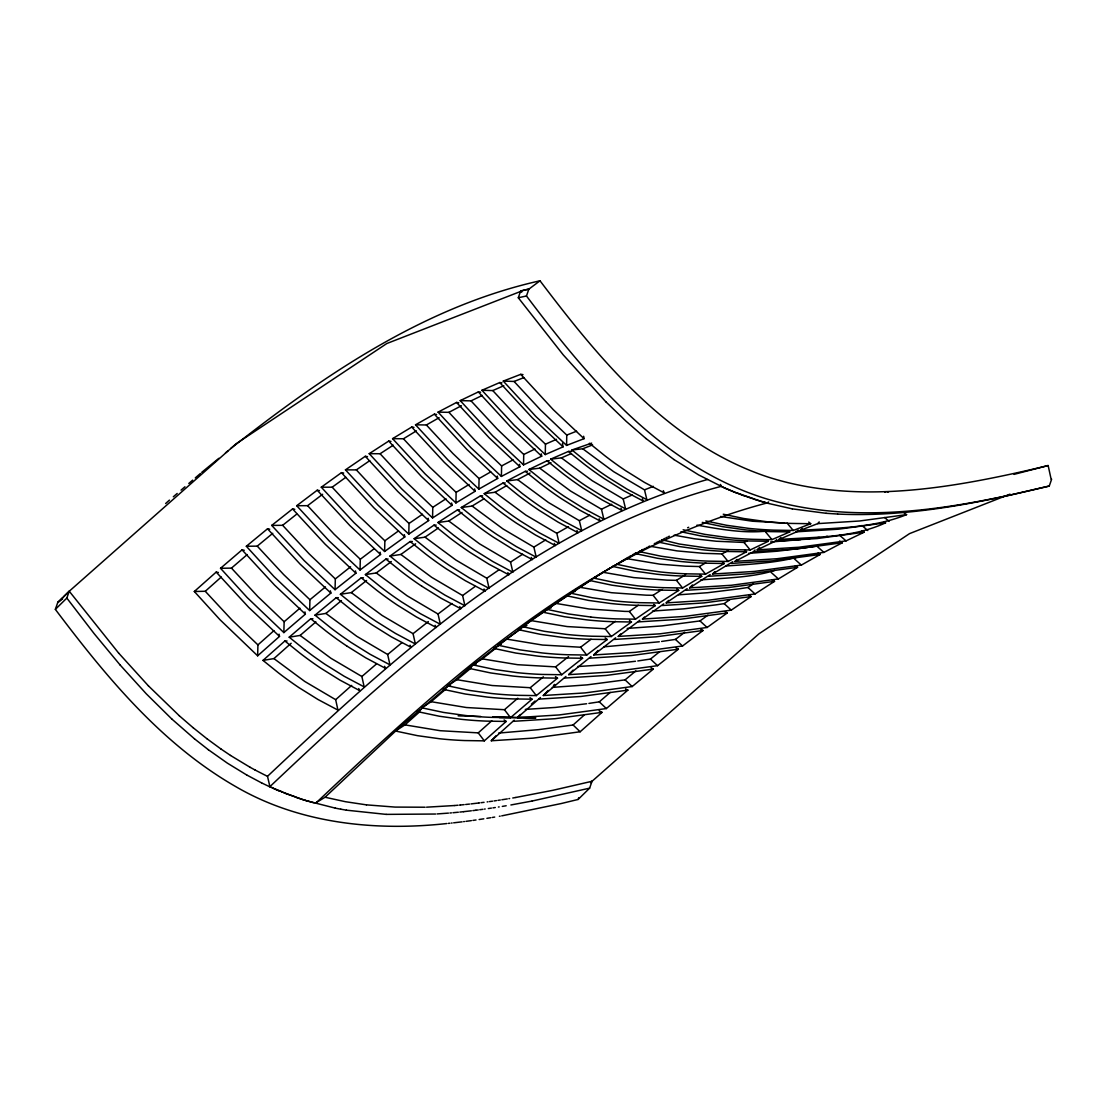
<?xml version="1.0" encoding="UTF-8"?>
<svg xmlns="http://www.w3.org/2000/svg" width="1107" height="1107" viewBox="0 0 1107 1107"><rect width="100%" height="100%" fill="white"/><g stroke="black" fill="none" stroke-linecap="round" stroke-linejoin="round"><path stroke-width="1.5" d="M566.59 445.415L566.756 435.079L540.493 409.922L514.077 381.458L503.27 381.099L535.802 416.384L566.59 445.415L584.039 438.676L583.652 436.255M523.542 464.898L523.722 454.479L497.458 429.322L471.042 400.872L460.221 400.609L492.74 435.881L523.542 464.898L541.683 456.209L541.268 453.828M545.267 454.576L545.447 444.184L519.183 419.041L492.767 390.577L481.946 390.273L514.478 425.545L545.267 454.576L563.062 446.854L562.467 443.257M478.861 489.086L479.068 478.57L452.805 453.427L426.375 424.977L415.526 424.811L448.072 460.069L478.861 489.086L497.68 478.445L497.264 476.079M501.402 476.411L501.609 465.936L475.346 440.794L448.916 412.344L438.081 412.122L470.613 447.394L501.402 476.411L519.889 466.739L519.474 464.359M432.56 517.938L432.782 507.338L406.518 482.195L380.088 453.745L369.226 453.676L401.758 488.934L432.56 517.938L452.057 505.346L451.628 503.007M455.918 502.924L456.126 492.366L429.862 467.223L403.446 438.773L392.584 438.649L425.116 473.921L455.918 502.924L475.069 491.314L474.64 488.962M384.613 551.48L384.862 540.783L358.599 515.641L332.183 487.191L321.293 487.205L353.825 522.462L384.613 551.48L404.788 536.937L404.346 534.626M408.787 534.128L409.023 523.473L382.759 498.33L356.343 469.894L345.453 469.852L377.985 505.11L408.787 534.128L428.63 520.553L428.188 518.242M335.047 589.699L335.324 578.919L309.061 553.763L282.631 525.313L271.727 525.41L304.259 560.682L335.047 589.699L355.9 573.205L355.458 570.921M360.038 570.008L360.301 559.27L334.037 534.128L307.608 505.678L296.704 505.719L329.236 540.991L360.038 570.008L380.545 554.482L380.102 552.185M244.26 550.276L242.059 549.861L220.528 568.292L247.152 597.503L283.849 632.595L284.139 621.733L299.914 608.186M269.721 529.201L267.52 528.8L246.335 546.263L273.927 576.484L309.656 610.566L309.932 599.745L325.458 586.904M218.383 572.499L216.197 572.084L194.32 591.484L219.961 619.685L257.64 655.814L257.931 644.897L273.955 630.644M446.799 823.539C375.024 831.412 299.167 823.566 235.833 786.662C161.65 744.112 106.092 676.751 55.35 609.376L57.73 602.554M55.35 609.376L66.835 598.084L69.215 591.263L236.165 443.727L386.772 343.544L523.763 290.228M605.75 401.716L563.2 354.835L518.297 297.755L520.677 290.92L528.869 289.093M1051.636 479.206L1049.256 486.042C957.472 508.085 859.184 526.558 766.501 498.87C662.664 466.96 589.519 379.59 526.475 295.97L528.842 289.148M501.748 815.859L561.263 803.53L578.131 799.448L578.726 797.746M578.131 799.448L589.63 788.156L592.01 781.321L758.959 633.799L909.553 533.616L1009.985 494.151M802.174 528.454L800.25 530.364L817.713 523.625L819.194 521.895M883.898 521.798L885.572 522.822C852.57 538.168 814.641 536.84 778.941 539.524L796.736 531.803L798.202 530.087M861.938 530.834L864.18 532.19L846.039 540.894L799.019 547.232L757.202 549.861L775.343 541.157L776.81 539.455M839.576 541.046L842.385 542.734L823.912 552.407L776.893 558.744L735.076 561.36L753.549 551.687L755.002 549.999M817.921 553.113L820.176 554.441L801.357 565.082L754.337 571.42L712.534 574.035L732.792 561.706M795.31 565.995L797.566 567.31L778.415 578.933L731.395 585.271L689.578 587.886L710.182 574.588M772.285 580.054L774.54 581.355L755.057 593.947L708.037 600.285L666.22 602.9L687.156 588.647M748.844 595.275L751.127 596.562L731.284 610.123L684.264 616.461L642.461 619.076L663.73 603.869M725.016 611.659L727.285 612.946L707.11 627.475L660.09 633.813L618.287 636.428L639.888 620.266M700.759 629.219L703.042 630.492L682.535 646.004L635.515 652.341L593.698 654.957L615.644 637.826M676.114 647.955L678.397 649.2L657.558 665.681L610.538 672.032L568.721 674.647L590.986 656.562M651.054 667.853L653.351 669.085L632.166 686.548L585.133 692.899L543.316 695.514L565.926 676.46M625.593 688.914L627.89 690.131L606.359 708.563L559.339 714.928L517.523 717.557L540.451 697.535M599.136 710.846L602.028 712.354L580.151 731.769L533.131 738.134L491.3 740.763L514.229 720.173M491.3 740.763L496.171 735.643M498.607 733.083L538.472 729.651L573.094 725.002L584.192 715.094M517.523 717.557L520.428 714.499M543.316 695.514L548.173 690.45M568.721 674.647L573.08 670.122M593.698 654.957L598.057 650.446M618.287 636.428L620.695 633.951M642.461 619.076L644.385 617.097M666.22 602.9L668.628 600.437M689.578 587.886L692.47 584.939M712.534 574.035L714.928 571.599M735.076 561.36L736.999 559.422M757.202 549.861L759.61 547.453M778.941 539.524L780.85 537.615M61.245 599.925L57.758 602.526L62.781 597.572M591.996 781.293L590.557 782.704L592.024 781.279L552.891 790.301L515.876 797.455M57.744 602.512L69.229 591.207L118.574 653.005M63.5 596.867L69.243 591.235M275.546 789.402L269.9 786.634L267.507 776.325C395.78 655.496 533.975 529.021 707.525 479.497M315.301 803.17L325.057 797.248L399.613 727.313L471.07 666.372L535.124 617.485L596.189 576.622L594.099 578.02M269.9 786.634C400.983 662.899 542.541 533.256 721.307 486.333L726.372 488.796M315.675 803.267C446.758 679.546 588.315 549.902 767.082 502.965L768.659 501.955M257.64 655.814L279.517 636.387L279.047 634.145M262.996 660.395L273.927 658.596L304.757 681.455L335.67 699.679L337.939 710.099L318.069 699.541L298.945 687.613A381.209 375.827 56.3 0 1 278.369 672.793L262.996 660.395L284.873 640.981L287.059 641.008M419.761 711.69L404.968 724.877L395.49 731.021L417.436 735.657L439.617 738.756A381.209 375.84 56.4 0 0 464.746 740.555L484.312 740.86L506.19 721.446L504.128 719.924M165.635 503.533L169.44 500.115M194.32 591.484L205.265 591.276L221.275 577.024M273.927 658.596L291.169 643.264M335.67 699.679L351.694 685.413M404.968 724.877L440.199 730.703L478.238 732.876L491.799 720.782M220.528 568.292L231.46 568.112L247.235 554.579M283.849 632.595L305.38 614.15L304.923 611.894M304.577 649.588L289.204 637.189L310.735 618.744L312.935 618.758M289.204 637.189L300.122 635.432L315.896 621.885M304.577 649.574A381.306 375.923 56.3 0 0 325.154 664.408L344.277 676.322L364.161 686.88L361.878 676.502L376.435 663.992M530.004 697.687L532.066 699.209L510.535 717.654L490.955 717.35A381.306 375.937 56.4 0 1 465.839 715.551L443.644 712.451L421.712 707.802L431.163 701.7L445.734 689.177M431.163 701.7L466.407 707.525L504.446 709.712L517.799 698.226M588.924 703.415L599.288 701.838L610.22 692.428M173.315 496.794L177.189 493.459M181.064 490.124L184.938 486.789M188.813 483.455L192.687 480.134M195.275 477.906L200.436 473.464M531.388 704.149L535.027 701.022M449.345 686.105L450.563 685.081M246.335 546.263L257.253 546.125L272.765 533.311M309.656 610.566L330.855 593.089L330.384 590.82M315.011 615.146L325.915 613.43L356.758 636.29L387.671 654.5L389.968 664.837L370.084 654.279L350.961 642.364A381.403 376.02 56.3 0 1 330.384 627.531L315.011 615.146L336.21 597.683L338.396 597.683M325.915 613.43L341.44 600.603M387.671 654.5L402.007 642.641M555.479 676.612L557.527 678.148L536.328 695.611L516.761 695.307A381.403 376.02 56.4 0 1 491.646 693.522L469.451 690.408L447.505 685.759L456.97 679.698L471.291 667.839M456.97 679.698L492.2 685.524L530.239 687.71L543.371 676.834M552.255 687.378L587.001 684.873L625.081 679.864L635.833 670.939M553.486 685.413L554.69 684.417M201.723 472.357L218.882 458.298M225.482 452.888L228.125 450.715M230.768 448.556L233.411 446.398C324.905 374.692 424.825 306.459 540.008 280.791C600.174 360.232 668.739 443.616 766.487 476.55C855.102 505.401 950.152 488.45 1038.587 467.874M474.861 664.933L476.052 663.965M271.727 525.41L292.566 508.929L294.78 509.303M282.631 525.313L296.731 514.118M335.324 578.919L350.587 566.798M340.403 594.279L351.306 592.605L382.15 615.464L413.063 633.674L415.36 643.97L395.476 633.412L376.366 621.484A381.472 376.089 56.4 0 1 355.776 606.664L340.403 594.279L361.256 577.799L363.456 577.785M351.306 592.605L366.569 580.497M413.063 633.674L428.34 621.567M580.538 656.7L582.586 658.264L561.733 674.744L542.153 674.44A381.472 376.089 56.4 0 1 517.038 672.641L494.843 669.527L472.91 664.892L482.348 658.873L496.448 647.664M482.348 658.873L517.592 664.698L555.617 666.884L568.555 656.617M637.798 660.948L650.459 659.052L659.869 651.539M499.963 644.924L501.125 644.011L499.741 644.841M296.704 505.719L317.225 490.207L319.425 490.581M365.393 574.588L376.283 572.956L407.127 595.801L438.04 614.025L440.351 624.265L420.466 613.707L401.357 601.793A381.528 376.145 56.4 0 1 380.766 586.973L365.393 574.588L385.9 559.077L388.114 559.049M521.203 628.679L497.901 645.187L519.833 649.837L542.029 652.936A381.528 376.145 56.4 0 0 567.144 654.735L586.71 655.053L607.231 639.542L605.183 637.978M307.608 505.678L322.635 494.276M360.301 559.27L374.166 548.726M376.283 572.956L391.311 561.553M438.04 614.025L451.919 603.481M507.338 639.209L542.568 645.049L580.594 647.235L591.013 639.293M661.612 641.451L675.436 639.403L684.693 632.332M61.937 599.413L62.629 598.887M540.008 280.791L528.883 289.121L524.787 289.992M523.5 626.949L526.918 625.497M321.293 487.205L341.454 472.661L343.682 473.021M332.183 487.191L345.813 477.311M384.862 540.783L398.506 530.903M389.982 556.074L400.859 554.469L431.702 577.328L462.615 595.538L464.926 605.75L445.056 595.179L425.932 583.264A381.555 376.172 56.3 0 1 405.356 568.445L389.982 556.074L410.143 541.531L412.358 541.489M400.859 554.469L415.623 543.786M462.615 595.538L475.124 586.461M629.44 620.404L631.474 621.996L611.299 636.539L591.719 636.221A381.555 376.186 56.4 0 1 566.604 634.422L544.423 631.308L522.476 626.673L550.068 607.632L551.189 607.881M531.9 620.736L567.13 626.562L605.169 628.762L615.409 621.318M627.185 628.416L661.931 625.925L699.998 620.93L707.982 615.118M345.453 469.852L365.296 456.292L367.51 456.637M414.143 538.708L425.019 537.158L455.863 560.017L486.776 578.228L489.1 588.384L469.23 577.826L450.106 565.912A381.583 376.2 56.3 0 1 429.516 551.092L414.143 538.708L433.986 525.147L436.2 525.092M590.778 617.069A381.583 376.2 56.4 0 0 615.893 618.868L635.473 619.173L655.302 605.612L653.78 604.422M356.343 469.894L369.752 460.664M409.023 523.473L422.445 514.257M425.019 537.158L438.427 527.942M486.776 578.228L499.077 569.759M590.778 617.056L568.597 613.956L546.65 609.307L568.361 594.943M556.06 603.426L589.007 608.988L624.708 611.382L629.33 611.451L638.282 605.252M652.507 611.064L683.78 608.85L716.104 604.851L724.158 603.619L729.762 599.731M569.482 594.196L571.696 592.688M572.817 591.941L575.045 591.456M369.226 453.676L388.723 441.07L390.951 441.402M380.088 453.745L393.276 445.18M432.782 507.338L445.969 498.773M437.915 522.532L448.778 521.023L479.608 543.869L510.535 562.093L512.873 572.208L492.989 561.636L473.865 549.722A381.583 376.214 56.4 0 1 453.289 534.916L437.915 522.532L457.412 509.94L459.626 509.87M448.778 521.023L461.951 512.458M510.535 562.093L522.629 554.22M676.709 588.799L678.729 590.405L659.232 602.997L639.666 602.678A381.583 376.214 56.4 0 1 614.551 600.88L592.356 597.766L570.409 593.131L589.727 580.815M579.819 587.277L611.618 592.715L646.156 595.179L653.088 595.303L661.889 589.561M678.577 594.819L707.539 592.715L738.701 588.882L747.917 587.485L753.424 583.859M636.47 553.043L632.028 555.562M392.584 438.649L411.735 427.039L413.976 427.357M461.273 507.518L472.122 506.051L502.965 528.897L533.878 547.121L536.231 557.195L516.346 546.623L497.223 534.709A381.583 376.214 56.4 0 1 476.633 519.903L461.273 507.518L480.424 495.894L482.652 495.825M663.024 587.665L682.59 587.983L701.741 576.36L699.735 574.741M403.446 438.773L416.398 430.872M456.126 492.366L469.091 484.465M472.122 506.051L483.994 498.787M533.878 547.121L545.765 539.856M663.024 587.665A381.583 376.2 56.4 0 1 637.909 585.866L615.713 582.752L593.767 578.117L605.335 570.963M614.8 565.331L597.379 575.875M603.163 572.305L633.813 577.605L667.189 580.151L676.432 580.331L685.081 575.031M700.773 579.902C725.334 577.909 751.127 577.716 774.513 570.492M606.415 570.299L610.746 567.656M591.775 579.39L589.906 580.538L611.853 585.174L634.034 588.274A381.583 376.214 56.4 0 0 659.149 590.086M594.099 577.951L595.967 576.802M628.513 557.527L612.932 566.493L634.865 571.143L657.06 574.242A381.555 376.186 56.4 0 0 682.175 576.041L701.741 576.36M619.657 562.467L624.348 559.588M624.929 559.229L626.105 558.509L660.187 564.21L685.51 566.175L699.375 566.535L705.754 562.868M568.334 594.611L566.48 595.746L588.426 600.381L610.607 603.495A381.583 376.214 56.4 0 0 635.722 605.294L655.302 605.612M569.731 593.753L571.599 592.619M572.997 591.775L573.924 591.207M639.265 551.604L640.441 550.885L639.265 551.604L661.211 556.24L683.393 559.339A381.514 376.145 56.4 0 0 708.508 561.138L728.088 561.457L746.561 551.798L744.554 550.151M641.603 550.165L642.78 549.459M611.825 566.992L612.904 566.341M548.671 608.476L542.651 612.129L564.584 616.765L586.779 619.865A381.583 376.2 56.4 0 0 611.894 621.677L631.474 621.996M549.141 608.2L550.068 607.632M683.13 529.769L705.062 534.404L727.257 537.518A381.389 376.006 56.4 0 0 752.373 539.303L766.348 539.621L768.355 541.268L750.214 549.958L730.648 549.653A381.458 376.076 56.4 0 1 705.533 547.84L679.2 543.994L661.986 539.746M522.103 627.461L518.408 629.675L540.354 634.311L562.536 637.424A381.555 376.172 56.4 0 0 587.651 639.223L607.231 639.542M522.559 627.185L523.943 626.354M524.414 626.078L525.797 625.247M497.444 646.211L493.764 648.398L515.696 653.033L537.891 656.133A381.514 376.145 56.4 0 0 563.006 657.945L582.586 658.264M497.901 645.935L498.828 645.381M471.914 666.4L468.704 668.296L490.65 672.931L512.832 676.031A381.458 376.076 56.4 0 0 537.947 677.83L557.527 678.148M474.668 664.781L475.581 664.242M446.896 687.226L443.243 689.357L465.175 693.992L487.371 697.092A381.389 376.006 56.4 0 0 512.486 698.891L532.066 699.209M449.179 685.883L450.092 685.358M415.526 424.811L434.345 414.156L436.587 414.461M484.216 493.667L495.064 492.255L525.894 515.101L556.821 533.325L559.173 543.343L539.303 532.785L520.179 520.871A381.555 376.186 56.4 0 1 499.589 506.051L484.216 493.667L503.035 483.026L505.276 482.943M685.966 573.827L705.546 574.132L724.352 563.491L722.345 561.858M426.375 424.977L439.105 417.726M479.068 478.57L490.747 471.9M495.064 492.255L506.729 485.599M556.821 533.325L568.486 526.655M619.09 562.896L616.724 564.266L638.67 568.915L660.851 572.015A381.555 376.172 56.4 0 0 685.966 573.813M796.334 557.471C773.655 563.186 749.494 564.293 726.026 565.995M627.171 557.886L628.236 557.278M421.006 709.49L417.367 711.593L439.313 716.229L461.494 719.329A381.292 375.923 56.4 0 0 486.61 721.127L506.19 721.446M629.302 556.669L630.367 556.06M632.484 554.842L633.55 554.233M634.602 553.638L635.667 553.043M629.689 556.863L630.865 556.212M636.705 552.988L635.529 553.625L657.475 558.274L679.67 561.374A381.528 376.145 56.4 0 0 704.785 563.172L724.352 563.491M637.162 552.739L638.794 551.853M438.081 412.122L456.554 402.45L458.796 402.74M506.757 480.992L517.592 479.622L548.435 502.481L579.348 520.691L581.715 530.682L561.844 520.11L542.721 508.196A381.514 376.145 56.4 0 1 522.13 493.39L506.757 480.992L525.244 471.333L527.486 471.222M448.916 412.344L461.411 405.743M501.609 465.936L513.067 459.875M517.592 479.622L530.087 473.035M579.348 520.691L589.768 515.17M650.888 546.374L677 550.885L703.429 553.32L721.902 553.915L728.171 550.566M641.59 550.345L642.752 549.722M643.914 549.1L645.063 548.491M646.225 547.882L647.387 547.273M648.536 546.664L649.684 546.055M654.292 543.689L655.441 543.094M656.589 542.513L657.738 541.932L679.684 546.581L701.866 549.681A381.472 376.089 56.4 0 0 726.981 551.48L746.561 551.798M659.108 541.24L660.021 540.783M460.221 400.609L478.349 391.92L480.604 392.196M471.042 400.872L482.292 395.42M523.722 454.479L534.972 449.027M528.897 469.493L539.718 468.164L570.562 491.024L601.475 509.234L603.855 519.183L583.97 508.611L564.847 496.697A381.458 376.089 56.4 0 1 544.27 481.877L528.897 469.493L547.038 460.803L549.28 460.692M539.718 468.164L550.968 462.712M601.475 509.234L611.701 504.266M661.391 540.105L662.54 539.538M674.135 535.165L694.559 538.805L716.34 541.24L744.029 542.444L747.114 540.936M663.674 538.971L664.823 538.403M665.957 537.85L667.092 537.296M668.227 536.743L669.361 536.203M481.946 390.273L499.741 382.552L501.997 382.814M492.767 390.577L503.796 385.734M545.447 444.184L556.489 439.341M550.622 459.156L561.429 457.883L592.273 480.729L623.186 498.953L625.58 508.846L605.695 498.288L586.585 486.36A381.389 376.02 56.4 0 1 565.995 471.554L550.622 459.156L568.417 451.448L571.807 451.255M766.348 539.621L771.953 539.621L789.748 531.913L788.253 530.654M561.429 457.883L571.475 453.469M623.186 498.953L632.235 494.967M696.981 525.119C720.505 529.34 745.246 533.865 768.77 530.807M687.599 527.762L688.72 527.278M503.27 381.099L520.733 374.346L522.988 374.609M571.945 449.995L582.739 448.764L613.582 471.624L644.495 489.848L646.889 499.7L627.019 489.128L607.895 477.214A381.292 375.937 56.4 0 1 587.305 462.394L571.945 449.995L591.664 443.118M705.796 520.954L726.386 525.258L748.567 528.357A381.292 375.923 56.4 0 0 773.696 530.142L793.262 530.461L810.725 523.722L808.733 522.047M800.25 530.364C835.868 528.011 873.119 528.26 906.564 514.63L904.322 513.247M514.077 381.458L523.929 377.584M566.756 435.079L576.609 431.204M582.739 448.764L592.591 444.903M644.495 489.848L653.365 486.36M1014.012 474.377L1048.149 465.535L1051.138 479.276M1048.149 465.535L1039.376 467.68M589.63 788.156L532.149 801.025M1037.868 488.616L1049.256 486.042M1037.065 488.81L1009.017 495.369M1009.017 495.369C952.823 507.684 895.314 516.803 837.625 514.049M518.297 297.755L526.475 295.97M887.676 492.075L888.534 491.895M532.135 801.025L510.894 804.969M499.395 816.274L500.184 816.136M515.862 797.469L512.762 797.995M906.564 514.63L859.53 520.996L817.713 523.625M885.572 522.822L838.553 529.174L796.736 531.803M864.18 532.19L817.16 538.542L775.343 541.157M627.89 690.131L580.871 696.483L539.054 699.112M602.028 712.354L554.994 718.706L513.178 721.335M506.19 805.758L502.301 806.408M494.704 817.077L492.352 817.464M842.385 542.734L795.366 549.072L753.549 551.687M820.176 554.441L773.156 560.779L731.34 563.394M797.566 567.31L750.546 573.647L708.729 576.263M774.54 581.355L727.52 587.692L685.717 590.308M751.127 596.562L704.107 602.9L662.29 605.515M727.285 612.946L680.265 619.283L638.448 621.885M703.042 630.492L656.022 636.829L614.219 639.445M678.397 649.2L631.377 655.538L589.561 658.153M653.351 669.085L606.332 675.422L564.515 678.051M508.846 798.645L509.621 798.521M507.297 798.908L501.858 799.766M490.788 817.713L486.9 818.336M498.399 807.031L499.174 806.906M815.596 546.249L809.84 547.135M500.309 800.001L497.984 800.361M495.299 807.515L492.947 807.875M483.787 818.82L479.123 819.526M496.42 800.596L494.109 800.928M491.397 808.096L488.312 808.553M807.529 547.467L777.515 551.189L748.553 553.362M492.573 801.164L489.46 801.593M476.024 819.983L472.924 820.412M826.196 536.508L827.344 536.341M586.613 703.748L555.423 707.428L525.299 709.407M484.437 809.106L485.198 808.996M635.487 661.266L605.446 664.726L577.633 666.552M659.302 641.769L603.772 646.848M487.163 801.911L487.924 801.8M482.887 809.314L479.788 809.729M471.374 820.633L465.978 821.352M819.277 537.448L816.966 537.739M484.063 802.326L481.005 802.713M478.252 809.937L475.955 810.227M475.927 810.227L472.855 810.615M463.653 821.643L464.428 821.546M478.708 803.004L479.469 802.907M478.681 803.004L471.029 803.903M462.117 821.837L453.676 822.819M471.333 810.794L463.667 811.666M810.047 538.597L804.263 539.247M469.506 804.083L465.687 804.485M463.639 811.68L459.848 812.068M451.379 823.068L452.14 822.985M449.857 823.234L448.335 823.387M800.79 539.607L773.004 541.793M464.165 804.637L460.387 805.01M458.326 812.22L452.984 812.732M459.599 805.08L460.36 805.01M458.09 805.218L454.327 805.55M451.448 812.87L449.94 812.995M454.285 805.55L426.569 807.183M448.432 813.119L437.099 813.936M805.149 530.848L795.878 531.443M435.605 814.032L386.163 814.378M770.68 541.904L771.842 541.849M885.863 492.02L884.784 492.062M425.102 807.224L395.033 807.086L366.445 804.858M810.725 523.722L791.145 523.417A381.209 375.84 56.4 0 1 766.03 521.618L743.835 518.519L723.258 514.215M789.748 531.913L770.168 531.609A381.306 375.937 56.4 0 1 745.053 529.81L722.857 526.697L702.281 522.393M768.355 541.268L748.775 540.963A381.403 376.02 56.4 0 1 723.66 539.151L701.478 536.051L680.888 531.747M678.729 590.405L659.149 590.086M499.34 717.585L535.871 717.931L492.698 716.769M784.738 523.03L752.456 521.231L720.546 516.471M458.146 715.855L480.604 716.45M837.584 514.035L826.099 513.288M386.135 814.378L346.394 810.172M826.071 513.288L792.294 508.874M366.417 804.858L345.495 801.717L325.057 797.248M346.366 810.172L340.845 809.203M792.28 508.874L766.362 502.965M340.818 809.203L335.324 808.138M335.296 808.138L305.546 800.555M767.082 502.965L765.698 502.772M766.514 502.813L765.02 502.592M759.665 501.042L765.753 502.606M765.2 502.44L763.678 502.204M313.655 802.713L308.355 801.164M763.816 502.052L755.016 499.603M759.72 500.848L737.262 493.099M308.313 801.15L302.225 799.503M305.145 800.167L300.246 798.853M754.559 499.243L749.245 497.486M301.699 799.074L298.267 798.189M299.762 798.424L296.302 797.51M749.121 497.444L745.177 496.061M297.714 797.732L283.918 792.889M295.749 797.054L287.253 793.927M744.471 496.019L736.003 492.601M287.128 793.885L276.93 789.734M736.667 493.072L734.744 492.103M735.366 492.56L732.004 490.982M734.079 492.048L730.177 490.221M282.714 792.142L281.856 791.796M281.828 791.782L278.77 790.523M731.506 490.982L727.382 489.031M278.756 790.785L276.833 789.969M729.568 490.18L726.787 488.768M276.833 789.692L275.38 789.07M276.833 789.955L271.824 787.506M727.008 489.073L725.002 487.993M724.462 487.952L698.78 475L673.983 459.557M270.454 787.132L261.626 782.912M267.507 776.325L265.638 775.426M265.002 775.108L254.997 769.974M261.612 782.912L246.709 774.983M361.878 676.502L330.965 658.291L300.122 635.432M254.984 769.96L250.044 767.262M250.03 767.248L230.533 755.458M246.695 774.983L227.295 763.097L208.379 749.743M230.519 755.444L220.985 749.01M421.864 586.267L440.987 598.195L460.858 608.753L459.779 606.581M346.699 645.948L365.808 657.862L385.693 668.434L384.586 666.303M673.955 459.543L645.962 438.524M220.957 748.996L206.857 738.673M208.365 749.73L194.514 738.853M206.843 738.66L193.005 727.603M645.935 438.497L626.161 421.338L605.778 401.73M194.486 738.826L171.931 719.121M192.978 727.59L179.389 715.842M589.394 443.257L604.768 455.655A381.209 375.854 56.4 0 0 625.344 470.489L644.468 482.403L664.352 492.961L663.314 490.664M568.417 451.448L583.79 463.847A381.306 375.951 56.4 0 0 604.367 478.667L623.49 490.567L643.375 501.139L642.337 498.856M547.038 460.803L562.398 473.201A381.403 376.034 56.4 0 0 582.974 488.021L602.111 499.921L621.982 510.493L620.944 508.224M525.244 471.333L540.603 483.717A381.472 376.103 56.4 0 0 561.18 498.537L580.317 510.452L600.188 521.01L599.136 518.754M503.035 483.026L518.394 495.424A381.528 376.145 56.4 0 0 538.984 510.23L558.108 522.144L577.992 532.702L576.927 530.461M480.424 495.894L495.784 508.293A381.555 376.2 56.4 0 0 516.374 523.113L535.497 535.013L555.382 545.571L554.316 543.343M457.412 509.94L472.772 522.324A381.583 376.214 56.4 0 0 493.348 537.144L512.486 549.044L532.356 559.616L531.291 557.402M433.986 525.147L449.345 537.532A381.583 376.214 56.4 0 0 469.935 552.351L489.059 564.266L508.929 574.824L507.864 572.623M410.143 541.531L425.517 553.915A381.583 376.2 56.3 0 0 446.093 568.721L465.217 580.635L485.101 591.207L484.022 589.021M385.9 559.077L401.274 571.461A381.555 376.172 56.4 0 0 421.864 586.281M361.256 577.799L376.629 590.183A381.514 376.131 56.4 0 0 397.205 605.003L416.329 616.903L436.213 627.475L435.12 625.317M336.21 597.683L351.569 610.082A381.458 376.076 56.3 0 0 372.16 624.888L391.283 636.802L411.154 647.374L410.06 645.215M310.735 618.744L326.108 631.142A381.389 376.006 56.3 0 0 346.685 645.948M284.873 640.981L300.232 653.379A381.292 375.91 56.3 0 0 320.822 668.185L339.946 680.113L359.817 690.671L358.71 688.554M884.604 517.509L889.101 521.369M861.938 525.479L867.777 530.544M519.889 466.739L489.086 437.722L456.554 402.45M497.68 478.445L466.877 449.428L434.345 414.156M475.069 491.314L444.267 462.297L411.735 427.039M452.057 505.346L421.255 476.342L388.723 441.07M428.63 520.553L397.828 491.55L365.296 456.292M404.788 536.937L373.986 507.919L341.454 472.661M380.545 554.482L349.757 525.465L317.225 490.207M355.9 573.205L325.098 544.187L292.566 508.929M330.855 593.089L300.052 564.072L267.52 528.8M584.039 438.676L553.251 409.632L520.733 374.346M563.062 446.854L532.273 417.823L499.741 382.552M541.683 456.209L510.88 427.191L478.349 391.92M305.38 614.15L274.591 585.133L242.059 549.861M279.517 636.387L248.715 607.356L216.197 572.084M839.77 535.387L846.039 540.894M817.187 546.471L823.912 552.407M794.203 558.703L801.357 565.082M771.261 572.513L778.415 578.933M309.932 599.745L283.669 574.588L257.253 546.125M284.139 621.733L257.876 596.576L231.46 568.112M257.931 644.897L231.681 619.74L205.265 591.276M179.362 715.814L148.476 685.911M747.917 587.485L755.057 593.947M724.158 603.619L731.284 610.123M699.998 620.93L707.11 627.475M675.436 639.403L682.535 646.004M171.903 719.107L146.179 693.702L120.109 664.975M650.459 659.052L657.558 665.681M625.081 679.864L632.166 686.548M599.288 701.838L606.359 708.563M573.094 725.002L580.151 731.769M148.449 685.897L118.587 653.019M120.096 664.975L94.178 633.688L66.835 598.084M787.049 523.058L793.262 530.461M765.753 532.163L771.953 539.621M744.029 542.444L750.214 549.958M721.902 553.915L728.088 561.457M699.375 566.535L705.546 574.132M676.432 580.331L682.59 587.983M653.088 595.303L659.232 602.997M629.33 611.451L635.473 619.173M605.169 628.762L611.299 636.539M580.594 647.235L586.71 655.053M555.617 666.884L561.733 674.744M530.239 687.71L536.328 695.611M504.446 709.712L510.535 717.654M478.238 732.876L484.312 740.86M521.674 292.276L520.677 290.92M720.463 484.437L721.307 486.333"/></g></svg>
